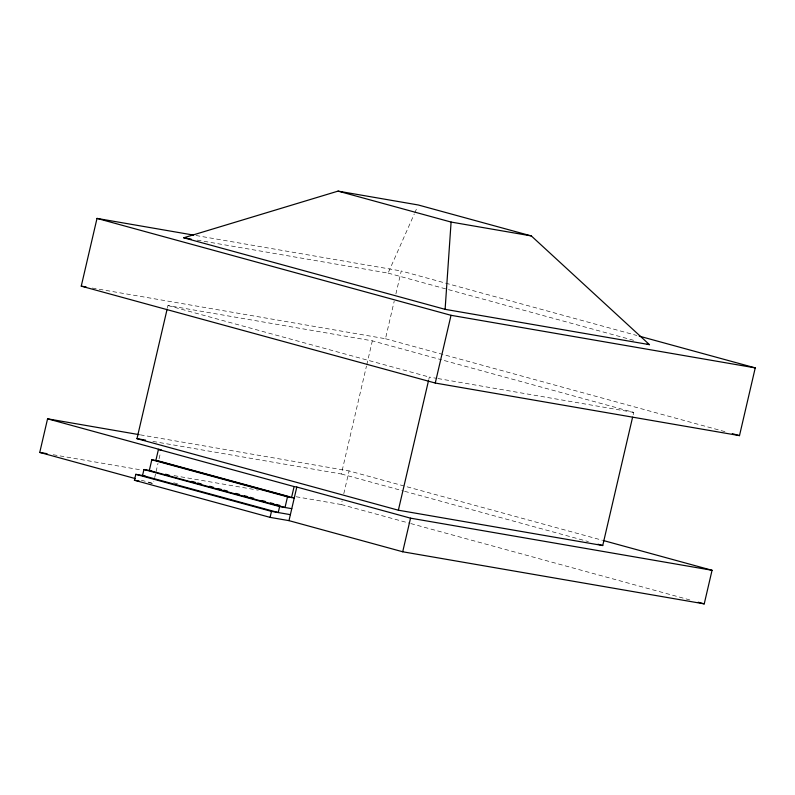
<?xml version="1.0" encoding="UTF-8"?>
<svg xmlns="http://www.w3.org/2000/svg" width="795" height="795" viewBox="0 0 795 795"><rect width="100%" height="100%" fill="white"/><g stroke="black" fill="none" stroke-linecap="round" stroke-linejoin="round"><path stroke-width="0.6" stroke-dasharray="3.98 2.98" d="M167.407 307.923L167.964 305.528L372.338 340.846L441.563 359.797M148.586 482.694L153.316 483.509L153.862 481.144M154.687 477.596L155.522 474.009M156.078 471.614L158.006 463.326M159.07 458.755L160.62 452.116M152.888 441.414L341.353 473.989L366.475 366.038M366.753 364.835L372.338 340.846M296.108 496.736L341.274 504.537L342.118 500.939M343.788 493.735L349.094 470.938L601.845 540.113M92.25 288.048L385.476 338.73L394.201 301.226M395.89 293.971L401.246 270.986L636.845 335.48M428.783 379.463L429.34 377.069L436.684 378.341M633.158 414.791L633.714 412.396L442.755 360.125M197.19 240.11L388.099 273.112L414.245 214.064M414.752 212.931L417.266 207.247M195.977 235.509L401.246 270.986M437.916 378.549L633.714 412.396M140.347 434.855L349.094 470.938M53.176 454.74L142.295 470.143M174.035 475.629L258.266 490.187M388.099 273.112L635.155 340.737M385.476 338.73L727.524 432.351M167.964 305.528L429.34 377.069M341.353 473.989L403.413 490.972M404.605 491.3L588.409 541.614M341.274 504.537L409.554 523.229M410.757 523.557L691.054 600.275M173.727 482.794L178.487 484.095M141.361 480.23L153.316 483.509"/><path stroke-width="1.19" d="M445.111 309.334L451.093 222.063L338.044 191.118L183.725 237.785L445.111 309.334L649.475 344.652L531.318 235.926L418.269 204.981L338.044 191.118M135.379 478.6L39.75 452.425L47.571 418.816L139.125 434.646M639.24 336.136L755.25 367.886L739.489 435.63L435.262 383.041L81.249 286.14L97.01 218.406L193.533 235.091M632.601 417.186L602.729 545.529L398.365 510.211L136.978 438.661L167.129 309.126M603.047 540.441L712.052 570.283L704.231 603.882L402.707 551.77L288.983 520.645L270.091 517.376L134.425 480.24L135.796 474.327L144.968 475.917M151.577 470.839L143.935 469.517L142.543 475.499L278.23 512.546L279.621 506.574L291.765 508.671M288.297 496.388L158.553 460.961L151.815 459.798L149.331 470.451L285.017 507.508L287.502 496.855L294.249 498.018M47.571 418.816L161.127 449.9L158.434 449.433L155.86 460.494L291.546 497.551L294.1 486.57L296.803 487.037L410.528 518.161L712.052 570.283M270.091 517.376L271.483 511.384L290.374 514.653M288.983 520.645L296.803 487.037M398.365 510.211L428.505 380.666M435.262 383.041L451.023 315.307L755.25 367.886M402.707 551.77L410.528 518.161M451.093 222.063L531.318 235.926M183.725 237.785L191.068 239.056M81.249 286.14L86.138 286.985M136.978 438.661L145.545 440.142M39.75 452.425L47.074 453.687M134.425 480.24L139.145 481.055M647.09 343.997L649.475 344.652M97.01 218.406L451.023 315.307M732.314 433.663L739.489 435.63M597.959 544.227L602.729 545.529M158.434 449.433L294.1 486.57M698.239 602.242L704.231 603.882M151.815 459.798L287.502 496.855M165.599 474.217L169.166 475.191M191.784 481.373L195.351 482.346M197.736 482.992L201.304 483.966M209.642 486.242L213.209 487.226M217.969 488.518L221.537 489.501M223.922 490.147L227.489 491.121M235.827 493.397L239.394 494.371M244.154 495.673L247.722 496.646M250.107 497.302L253.675 498.276M262.012 500.552L265.58 501.526M270.34 502.828L273.907 503.801M276.292 504.447L279.86 505.421M143.935 469.517L279.621 506.574M135.796 474.327L271.483 511.384"/></g></svg>
